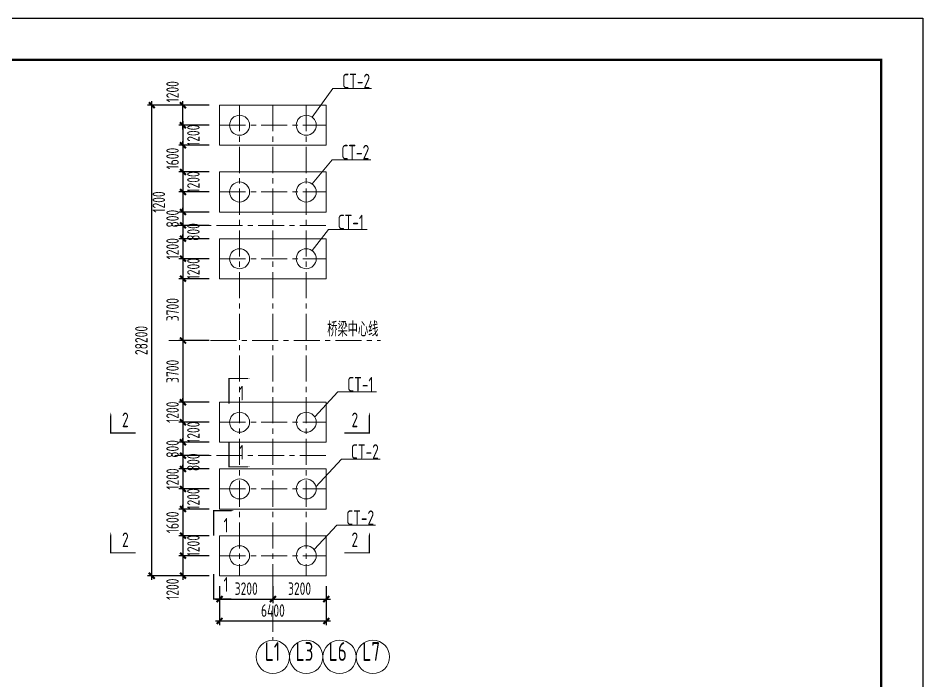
# Model space of a CAD drawing. Extents: x -2876908 to 633791, y -1383861 to 872234.
# Drawn here: x -741128 to -632582, y -561971 to -482523 of the extents above; entities that cross this region are included whole.
import ezdxf
from ezdxf.enums import TextEntityAlignment as Align

# ---------------------------------------------------------------- set-up
doc = ezdxf.new("R2010")
doc.units = 0
doc.header["$LTSCALE"] = 5
doc.header["$MEASUREMENT"] = 0
doc.linetypes.add('CENTER', pattern=[2, 1.25, -0.25, 0.25, -0.25])
doc.layers.get('0').update_dxf_attribs({"linetype": 'CONTINUOUS', "lineweight": 25})
doc.layers.get('DEFPOINTS').update_dxf_attribs({"color": 35, "linetype": 'CONTINUOUS', "lineweight": 13})
for name, color, linetype, lineweight in [('1粗实线', 1, 'CONTINUOUS', 30), ('3中心线', 6, 'CENTER', 18), ('5标注', 3, 'CONTINUOUS', 15), ('6文本', 7, 'CONTINUOUS', 15), ('8轮廓线', 4, 'CONTINUOUS', 15), ('DIM', 3, 'CONTINUOUS', 0), ('HFZT', 5, 'CONTINUOUS', 15)]:
    doc.layers.add(name, color=color, linetype=linetype, lineweight=lineweight)
doc.styles.add('TSSD_Dimension', font='tssdeng.shx', dxfattribs={"width": 0.7, "bigfont": 'hztxt.shx'})
doc.styles.add('TSSD_NORM', font='tssdeng.shx', dxfattribs={"width": 0.7, "bigfont": 'hztxt.shx'})
doc.dimstyles.new('TSSD_100_100', dxfattribs={"dimtxt": 300, "dimasz": 100, "dimexe": 100, "dimexo": 250, "dimgap": 100, "dimtad": 1, "dimdec": 0, "dimzin": 0, "dimdsep": 46, "dimtxsty": 'TSSD_Dimension', "dimblk": 'ARCHTICK', "dimblk1": 'ARCHTICK', "dimblk2": 'ARCHTICK', "dimcen": 0, "dimdle": 100, "dimclrt": 7, "dimadec": 0, "dimazin": 0, "dimtfac": 1, "dimtdec": 0, "dimtix": 1, "dimtmove": 2, "dimatfit": 3, "dimfxl": 1, "dimtolj": 1, "dimtzin": 0, "dimarcsym": 0})

# ---------------------------------------------------------------- blocks, each defined once
blk = doc.blocks.new('施工设计图框')
at = {"color": 7, "linetype": 'Continuous'}
blk.add_lwpolyline([(-395.5, -13.5), (-395.5, 283.5), (24.5, 283.5), (24.5, -13.5), (-395.5, -13.5)], dxfattribs=at)
at = {"layer": '1粗实线', "color": 7, "linetype": 'Continuous', "const_width": 0.6}
blk.add_lwpolyline([(-370.5, -3.5), (-370.5, 273.5), (14.5, 273.5), (14.5, -3.5), (-370.5, -3.5)], dxfattribs=at)
at = {"layer": 'HFZT', "color": 2, "style": 'TSSD_NORM', "width": 0.7}
for tag, height, p in [('比例尺', 2.5, (7.25, 17.5)), ('图号', 2.5, (-20.49, 3.5)), ('日期', 2.5, (7.25, 3.5)), ('图名', 4, (-76.24, 0.75))]:
    blk.add_attdef(tag, text='', height=height, dxfattribs=at).set_placement(p, align=Align.MIDDLE)
blk = doc.blocks.new('_ArchTick')
at = {"color": 0, "linetype": 'ByBlock', "const_width": 0.5}
blk.add_lwpolyline([(-0.71, -0.71), (0.71, 0.71)], dxfattribs=at)
blk = doc.blocks.new('*D585')
at = {"layer": 'DEFPOINTS', "color": 0, "transparency": 16777216}
for p in [(-716958, -549367), (-710558, -549367), (-710558, -552165)]:
    blk.add_point(p, dxfattribs=at)
at = {"layer": 'DIM', "color": 0, "lineweight": -2, "transparency": 16777216}
for p, q in [((-716958, -550617), (-716958, -552665)), ((-710558, -550617), (-710558, -552665)), ((-717458, -552165), (-710058, -552165))]:
    blk.add_line(p, q, dxfattribs=at)
at = {"layer": 'DIM', "color": 0, "lineweight": -2, "transparency": 16777216, "xscale": 500, "yscale": 500, "zscale": 500, "rotation": 180}
blk.add_blockref('_ArchTick', (-716958, -552165), dxfattribs=at)
at = {"layer": 'DIM', "color": 0, "lineweight": -2, "transparency": 16777216, "xscale": 500, "yscale": 500, "zscale": 500}
blk.add_blockref('_ArchTick', (-710558, -552165), dxfattribs=at)
at = {"layer": 'DIM', "color": 7, "transparency": 16777216, "insert": (-713758, -550915), "char_height": 1500, "attachment_point": 5, "style": 'TSSD_Dimension'}
blk.add_mtext('\\A1;3200', dxfattribs=at)
blk = doc.blocks.new('*D586')
at = {"layer": 'DEFPOINTS', "color": 0, "transparency": 16777216}
for p in [(-710558, -549367), (-704158, -549367), (-704158, -552165)]:
    blk.add_point(p, dxfattribs=at)
at = {"layer": 'DIM', "color": 0, "lineweight": -2, "transparency": 16777216}
for p, q in [((-710558, -550617), (-710558, -552665)), ((-704158, -550617), (-704158, -552665)), ((-711058, -552165), (-703658, -552165))]:
    blk.add_line(p, q, dxfattribs=at)
at = {"layer": 'DIM', "color": 0, "lineweight": -2, "transparency": 16777216, "xscale": 500, "yscale": 500, "zscale": 500, "rotation": 180}
blk.add_blockref('_ArchTick', (-710558, -552165), dxfattribs=at)
at = {"layer": 'DIM', "color": 0, "lineweight": -2, "transparency": 16777216, "xscale": 500, "yscale": 500, "zscale": 500}
blk.add_blockref('_ArchTick', (-704158, -552165), dxfattribs=at)
at = {"layer": 'DIM', "color": 7, "transparency": 16777216, "insert": (-707358, -550915), "char_height": 1500, "attachment_point": 5, "style": 'TSSD_Dimension'}
blk.add_mtext('\\A1;3200', dxfattribs=at)
blk = doc.blocks.new('*D587')
at = {"layer": 'DEFPOINTS', "color": 0, "transparency": 16777216}
for p in [(-716958, -549367), (-704158, -549367), (-704158, -554787)]:
    blk.add_point(p, dxfattribs=at)
at = {"layer": 'DIM', "color": 0, "lineweight": -2, "transparency": 16777216}
for p, q in [((-716958, -550617), (-716958, -555287)), ((-704158, -550617), (-704158, -555287)), ((-717458, -554787), (-703658, -554787))]:
    blk.add_line(p, q, dxfattribs=at)
at = {"layer": 'DIM', "color": 0, "lineweight": -2, "transparency": 16777216, "xscale": 500, "yscale": 500, "zscale": 500, "rotation": 180}
blk.add_blockref('_ArchTick', (-716958, -554787), dxfattribs=at)
at = {"layer": 'DIM', "color": 0, "lineweight": -2, "transparency": 16777216, "xscale": 500, "yscale": 500, "zscale": 500}
blk.add_blockref('_ArchTick', (-704158, -554787), dxfattribs=at)
at = {"layer": 'DIM', "color": 7, "transparency": 16777216, "insert": (-710558, -553537), "char_height": 1500, "attachment_point": 5, "style": 'TSSD_Dimension'}
blk.add_mtext('\\A1;6400', dxfattribs=at)
blk = doc.blocks.new('*D588')
at = {"layer": 'DEFPOINTS', "color": 0, "transparency": 16777216}
for p in [(-725092, -492967), (-716958, -492967), (-716958, -549367)]:
    blk.add_point(p, dxfattribs=at)
at = {"layer": 'DIM', "color": 0, "lineweight": -2, "transparency": 16777216}
for p, q in [((-725092, -549867), (-725092, -492467)), ((-718208, -492967), (-725592, -492967)), ((-718208, -549367), (-725592, -549367))]:
    blk.add_line(p, q, dxfattribs=at)
at = {"layer": 'DIM', "color": 0, "lineweight": -2, "transparency": 16777216, "xscale": 500, "yscale": 500, "zscale": 500}
for p, rotation in [((-725092, -492967), 90), ((-725092, -549367), 270)]:
    blk.add_blockref('_ArchTick', p, dxfattribs=dict(at, rotation=rotation))
at = {"layer": 'DIM', "color": 7, "transparency": 16777216, "insert": (-726342, -521167), "char_height": 1500, "attachment_point": 5, "rotation": 90, "style": 'TSSD_Dimension'}
blk.add_mtext('\\A1;28200', dxfattribs=at)
blk = doc.blocks.new('*D698')
at = {"layer": 'DEFPOINTS', "color": 0, "transparency": 16777216}
for p in [(-721348, -492967), (-716958, -492967), (-716958, -495367)]:
    blk.add_point(p, dxfattribs=at)
at = {"layer": 'DIM', "color": 0, "lineweight": -2, "transparency": 16777216}
for p, q in [((-721348, -495867), (-721348, -492467)), ((-718208, -492967), (-721848, -492967)), ((-718208, -495367), (-721848, -495367))]:
    blk.add_line(p, q, dxfattribs=at)
at = {"layer": 'DIM', "color": 0, "lineweight": -2, "transparency": 16777216, "xscale": 500, "yscale": 500, "zscale": 500}
for p, rotation in [((-721348, -492967), 90), ((-721348, -495367), 270)]:
    blk.add_blockref('_ArchTick', p, dxfattribs=dict(at, rotation=rotation))
at = {"layer": 'DIM', "color": 7, "transparency": 16777216, "insert": (-722598, -491354), "char_height": 1500, "attachment_point": 5, "rotation": 90, "style": 'TSSD_Dimension'}
blk.add_mtext('\\A1;1200', dxfattribs=at)
blk = doc.blocks.new('*D699')
at = {"layer": 'DEFPOINTS', "color": 0, "transparency": 16777216}
for p in [(-716958, -495367), (-721348, -497767), (-716958, -497767)]:
    blk.add_point(p, dxfattribs=at)
at = {"layer": 'DIM', "color": 0, "lineweight": -2, "transparency": 16777216}
for p, q in [((-721348, -494867), (-721348, -498267)), ((-718208, -495367), (-721848, -495367)), ((-718208, -497767), (-721848, -497767))]:
    blk.add_line(p, q, dxfattribs=at)
at = {"layer": 'DIM', "color": 0, "lineweight": -2, "transparency": 16777216, "xscale": 500, "yscale": 500, "zscale": 500}
for p, rotation in [((-721348, -495367), 90), ((-721348, -497767), 270)]:
    blk.add_blockref('_ArchTick', p, dxfattribs=dict(at, rotation=rotation))
at = {"layer": 'DIM', "color": 7, "transparency": 16777216, "insert": (-720098, -496567), "char_height": 1500, "attachment_point": 5, "rotation": 90, "style": 'TSSD_Dimension'}
blk.add_mtext('\\A1;1200', dxfattribs=at)
blk = doc.blocks.new('*D700')
at = {"layer": 'DEFPOINTS', "color": 0, "transparency": 16777216}
for p in [(-716958, -497767), (-721348, -500967), (-716958, -500967)]:
    blk.add_point(p, dxfattribs=at)
at = {"layer": 'DIM', "color": 0, "lineweight": -2, "transparency": 16777216}
for p, q in [((-718208, -497767), (-721848, -497767)), ((-721348, -497767), (-721348, -497267)), ((-721348, -497767), (-721348, -500967)), ((-718208, -500967), (-721848, -500967)), ((-721348, -500967), (-721348, -501467))]:
    blk.add_line(p, q, dxfattribs=at)
at = {"layer": 'DIM', "color": 0, "lineweight": -2, "transparency": 16777216, "xscale": 500, "yscale": 500, "zscale": 500}
for p, rotation in [((-721348, -497767), 270), ((-721348, -500967), 90)]:
    blk.add_blockref('_ArchTick', p, dxfattribs=dict(at, rotation=rotation))
at = {"layer": 'DIM', "color": 7, "transparency": 16777216, "insert": (-722598, -499367), "char_height": 1500, "attachment_point": 5, "rotation": 90, "style": 'TSSD_Dimension'}
blk.add_mtext('\\A1;1600', dxfattribs=at)
blk = doc.blocks.new('*D701')
at = {"layer": 'DEFPOINTS', "color": 0, "transparency": 16777216}
for p in [(-716958, -500967), (-721348, -503367), (-716958, -503367)]:
    blk.add_point(p, dxfattribs=at)
at = {"layer": 'DIM', "color": 0, "lineweight": -2, "transparency": 16777216}
for p, q in [((-718208, -500967), (-721848, -500967)), ((-721348, -500467), (-721348, -503867)), ((-718208, -503367), (-721848, -503367))]:
    blk.add_line(p, q, dxfattribs=at)
at = {"layer": 'DIM', "color": 0, "lineweight": -2, "transparency": 16777216, "xscale": 500, "yscale": 500, "zscale": 500}
for p, rotation in [((-721348, -500967), 90), ((-721348, -503367), 270)]:
    blk.add_blockref('_ArchTick', p, dxfattribs=dict(at, rotation=rotation))
at = {"layer": 'DIM', "color": 7, "transparency": 16777216, "insert": (-720098, -502167), "char_height": 1500, "attachment_point": 5, "rotation": 90, "style": 'TSSD_Dimension'}
blk.add_mtext('\\A1;1200', dxfattribs=at)
blk = doc.blocks.new('*D702')
at = {"layer": 'DEFPOINTS', "color": 0, "transparency": 16777216}
for p in [(-716958, -503367), (-721348, -505767), (-716958, -505767)]:
    blk.add_point(p, dxfattribs=at)
at = {"layer": 'DIM', "color": 0, "lineweight": -2, "transparency": 16777216}
for p, q in [((-718208, -503367), (-721848, -503367)), ((-721348, -502867), (-721348, -506267)), ((-718208, -505767), (-721848, -505767))]:
    blk.add_line(p, q, dxfattribs=at)
at = {"layer": 'DIM', "color": 0, "lineweight": -2, "transparency": 16777216, "xscale": 500, "yscale": 500, "zscale": 500}
for p, rotation in [((-721348, -503367), 90), ((-721348, -505767), 270)]:
    blk.add_blockref('_ArchTick', p, dxfattribs=dict(at, rotation=rotation))
at = {"layer": 'DIM', "color": 7, "transparency": 16777216, "insert": (-724248, -504567), "char_height": 1500, "attachment_point": 5, "rotation": 90, "style": 'TSSD_Dimension'}
blk.add_mtext('\\A1;1200', dxfattribs=at)
blk = doc.blocks.new('*D703')
at = {"layer": 'DEFPOINTS', "color": 0, "transparency": 16777216}
for p in [(-716958, -505767), (-721348, -507367), (-716958, -507367)]:
    blk.add_point(p, dxfattribs=at)
at = {"layer": 'DIM', "color": 0, "lineweight": -2, "transparency": 16777216}
for p, q in [((-718208, -505767), (-721848, -505767)), ((-721348, -505767), (-721348, -505267)), ((-721348, -505767), (-721348, -507367)), ((-718208, -507367), (-721848, -507367)), ((-721348, -507367), (-721348, -507867))]:
    blk.add_line(p, q, dxfattribs=at)
at = {"layer": 'DIM', "color": 0, "lineweight": -2, "transparency": 16777216, "xscale": 500, "yscale": 500, "zscale": 500}
for p, rotation in [((-721348, -505767), 270), ((-721348, -507367), 90)]:
    blk.add_blockref('_ArchTick', p, dxfattribs=dict(at, rotation=rotation))
at = {"layer": 'DIM', "color": 7, "transparency": 16777216, "insert": (-722598, -506567), "char_height": 1500, "attachment_point": 5, "rotation": 90, "style": 'TSSD_Dimension'}
blk.add_mtext('\\A1;800', dxfattribs=at)
blk = doc.blocks.new('*D704')
at = {"layer": 'DEFPOINTS', "color": 0, "transparency": 16777216}
for p in [(-716958, -507367), (-721348, -508967), (-716958, -508967)]:
    blk.add_point(p, dxfattribs=at)
at = {"layer": 'DIM', "color": 0, "lineweight": -2, "transparency": 16777216}
for p, q in [((-721348, -506867), (-721348, -509467)), ((-718208, -507367), (-721848, -507367)), ((-718208, -508967), (-721848, -508967))]:
    blk.add_line(p, q, dxfattribs=at)
at = {"layer": 'DIM', "color": 0, "lineweight": -2, "transparency": 16777216, "xscale": 500, "yscale": 500, "zscale": 500}
for p, rotation in [((-721348, -507367), 90), ((-721348, -508967), 270)]:
    blk.add_blockref('_ArchTick', p, dxfattribs=dict(at, rotation=rotation))
at = {"layer": 'DIM', "color": 7, "transparency": 16777216, "insert": (-720098, -508167), "char_height": 1500, "attachment_point": 5, "rotation": 90, "style": 'TSSD_Dimension'}
blk.add_mtext('\\A1;800', dxfattribs=at)
blk = doc.blocks.new('*D705')
at = {"layer": 'DEFPOINTS', "color": 0, "transparency": 16777216}
for p in [(-716958, -508967), (-721348, -511367), (-716958, -511367)]:
    blk.add_point(p, dxfattribs=at)
at = {"layer": 'DIM', "color": 0, "lineweight": -2, "transparency": 16777216}
for p, q in [((-718208, -508967), (-721848, -508967)), ((-721348, -508967), (-721348, -508467)), ((-721348, -508967), (-721348, -511367)), ((-718208, -511367), (-721848, -511367)), ((-721348, -511367), (-721348, -511867))]:
    blk.add_line(p, q, dxfattribs=at)
at = {"layer": 'DIM', "color": 0, "lineweight": -2, "transparency": 16777216, "xscale": 500, "yscale": 500, "zscale": 500}
for p, rotation in [((-721348, -508967), 270), ((-721348, -511367), 90)]:
    blk.add_blockref('_ArchTick', p, dxfattribs=dict(at, rotation=rotation))
at = {"layer": 'DIM', "color": 7, "transparency": 16777216, "insert": (-722598, -510167), "char_height": 1500, "attachment_point": 5, "rotation": 90, "style": 'TSSD_Dimension'}
blk.add_mtext('\\A1;1200', dxfattribs=at)
blk = doc.blocks.new('*D706')
at = {"layer": 'DEFPOINTS', "color": 0, "transparency": 16777216}
for p in [(-716958, -511367), (-721348, -513767), (-716958, -513767)]:
    blk.add_point(p, dxfattribs=at)
at = {"layer": 'DIM', "color": 0, "lineweight": -2, "transparency": 16777216}
for p, q in [((-721348, -510867), (-721348, -514267)), ((-718208, -511367), (-721848, -511367)), ((-718208, -513767), (-721848, -513767))]:
    blk.add_line(p, q, dxfattribs=at)
at = {"layer": 'DIM', "color": 0, "lineweight": -2, "transparency": 16777216, "xscale": 500, "yscale": 500, "zscale": 500}
for p, rotation in [((-721348, -511367), 90), ((-721348, -513767), 270)]:
    blk.add_blockref('_ArchTick', p, dxfattribs=dict(at, rotation=rotation))
at = {"layer": 'DIM', "color": 7, "transparency": 16777216, "insert": (-720098, -512567), "char_height": 1500, "attachment_point": 5, "rotation": 90, "style": 'TSSD_Dimension'}
blk.add_mtext('\\A1;1200', dxfattribs=at)
blk = doc.blocks.new('*D707')
at = {"layer": 'DEFPOINTS', "color": 0, "transparency": 16777216}
for p in [(-716958, -513767), (-721348, -521167), (-716958, -521167)]:
    blk.add_point(p, dxfattribs=at)
at = {"layer": 'DIM', "color": 0, "lineweight": -2, "transparency": 16777216}
for p, q in [((-721348, -513267), (-721348, -521667)), ((-718208, -513767), (-721848, -513767)), ((-718208, -521167), (-721848, -521167))]:
    blk.add_line(p, q, dxfattribs=at)
at = {"layer": 'DIM', "color": 0, "lineweight": -2, "transparency": 16777216, "xscale": 500, "yscale": 500, "zscale": 500}
for p, rotation in [((-721348, -513767), 90), ((-721348, -521167), 270)]:
    blk.add_blockref('_ArchTick', p, dxfattribs=dict(at, rotation=rotation))
at = {"layer": 'DIM', "color": 7, "transparency": 16777216, "insert": (-722598, -517467), "char_height": 1500, "attachment_point": 5, "rotation": 90, "style": 'TSSD_Dimension'}
blk.add_mtext('\\A1;3700', dxfattribs=at)
blk = doc.blocks.new('*D708')
at = {"layer": 'DEFPOINTS', "color": 0, "transparency": 16777216}
for p in [(-716958, -521167), (-721348, -528567), (-716958, -528567)]:
    blk.add_point(p, dxfattribs=at)
at = {"layer": 'DIM', "color": 0, "lineweight": -2, "transparency": 16777216}
for p, q in [((-721348, -520667), (-721348, -529067)), ((-718208, -521167), (-721848, -521167)), ((-718208, -528567), (-721848, -528567))]:
    blk.add_line(p, q, dxfattribs=at)
at = {"layer": 'DIM', "color": 0, "lineweight": -2, "transparency": 16777216, "xscale": 500, "yscale": 500, "zscale": 500}
for p, rotation in [((-721348, -521167), 90), ((-721348, -528567), 270)]:
    blk.add_blockref('_ArchTick', p, dxfattribs=dict(at, rotation=rotation))
at = {"layer": 'DIM', "color": 7, "transparency": 16777216, "insert": (-722598, -524867), "char_height": 1500, "attachment_point": 5, "rotation": 90, "style": 'TSSD_Dimension'}
blk.add_mtext('\\A1;3700', dxfattribs=at)
blk = doc.blocks.new('*D709')
at = {"layer": 'DEFPOINTS', "color": 0, "transparency": 16777216}
for p in [(-716958, -528567), (-721348, -530967), (-716958, -530967)]:
    blk.add_point(p, dxfattribs=at)
at = {"layer": 'DIM', "color": 0, "lineweight": -2, "transparency": 16777216}
for p, q in [((-718208, -528567), (-721848, -528567)), ((-721348, -528567), (-721348, -528067)), ((-721348, -528567), (-721348, -530967)), ((-718208, -530967), (-721848, -530967)), ((-721348, -530967), (-721348, -531467))]:
    blk.add_line(p, q, dxfattribs=at)
at = {"layer": 'DIM', "color": 0, "lineweight": -2, "transparency": 16777216, "xscale": 500, "yscale": 500, "zscale": 500}
for p, rotation in [((-721348, -528567), 270), ((-721348, -530967), 90)]:
    blk.add_blockref('_ArchTick', p, dxfattribs=dict(at, rotation=rotation))
at = {"layer": 'DIM', "color": 7, "transparency": 16777216, "insert": (-722598, -529767), "char_height": 1500, "attachment_point": 5, "rotation": 90, "style": 'TSSD_Dimension'}
blk.add_mtext('\\A1;1200', dxfattribs=at)
blk = doc.blocks.new('*D710')
at = {"layer": 'DEFPOINTS', "color": 0, "transparency": 16777216}
for p in [(-716958, -530967), (-721348, -533367), (-716958, -533367)]:
    blk.add_point(p, dxfattribs=at)
at = {"layer": 'DIM', "color": 0, "lineweight": -2, "transparency": 16777216}
for p, q in [((-721348, -530467), (-721348, -533867)), ((-718208, -530967), (-721848, -530967)), ((-718208, -533367), (-721848, -533367))]:
    blk.add_line(p, q, dxfattribs=at)
at = {"layer": 'DIM', "color": 0, "lineweight": -2, "transparency": 16777216, "xscale": 500, "yscale": 500, "zscale": 500}
for p, rotation in [((-721348, -530967), 90), ((-721348, -533367), 270)]:
    blk.add_blockref('_ArchTick', p, dxfattribs=dict(at, rotation=rotation))
at = {"layer": 'DIM', "color": 7, "transparency": 16777216, "insert": (-720098, -532167), "char_height": 1500, "attachment_point": 5, "rotation": 90, "style": 'TSSD_Dimension'}
blk.add_mtext('\\A1;1200', dxfattribs=at)
blk = doc.blocks.new('*D711')
at = {"layer": 'DEFPOINTS', "color": 0, "transparency": 16777216}
for p in [(-716958, -533367), (-721348, -534967), (-716958, -534967)]:
    blk.add_point(p, dxfattribs=at)
at = {"layer": 'DIM', "color": 0, "lineweight": -2, "transparency": 16777216}
for p, q in [((-721348, -533367), (-721348, -532867)), ((-718208, -533367), (-721848, -533367)), ((-721348, -533367), (-721348, -534967)), ((-718208, -534967), (-721848, -534967)), ((-721348, -534967), (-721348, -535467))]:
    blk.add_line(p, q, dxfattribs=at)
at = {"layer": 'DIM', "color": 0, "lineweight": -2, "transparency": 16777216, "xscale": 500, "yscale": 500, "zscale": 500}
for p, rotation in [((-721348, -533367), 270), ((-721348, -534967), 90)]:
    blk.add_blockref('_ArchTick', p, dxfattribs=dict(at, rotation=rotation))
at = {"layer": 'DIM', "color": 7, "transparency": 16777216, "insert": (-722598, -534167), "char_height": 1500, "attachment_point": 5, "rotation": 90, "style": 'TSSD_Dimension'}
blk.add_mtext('\\A1;800', dxfattribs=at)
blk = doc.blocks.new('*D712')
at = {"layer": 'DEFPOINTS', "color": 0, "transparency": 16777216}
for p in [(-716958, -534967), (-721348, -536567), (-716958, -536567)]:
    blk.add_point(p, dxfattribs=at)
at = {"layer": 'DIM', "color": 0, "lineweight": -2, "transparency": 16777216}
for p, q in [((-718208, -534967), (-721848, -534967)), ((-721348, -534467), (-721348, -537067)), ((-718208, -536567), (-721848, -536567))]:
    blk.add_line(p, q, dxfattribs=at)
at = {"layer": 'DIM', "color": 0, "lineweight": -2, "transparency": 16777216, "xscale": 500, "yscale": 500, "zscale": 500}
for p, rotation in [((-721348, -534967), 90), ((-721348, -536567), 270)]:
    blk.add_blockref('_ArchTick', p, dxfattribs=dict(at, rotation=rotation))
at = {"layer": 'DIM', "color": 7, "transparency": 16777216, "insert": (-720098, -535767), "char_height": 1500, "attachment_point": 5, "rotation": 90, "style": 'TSSD_Dimension'}
blk.add_mtext('\\A1;800', dxfattribs=at)
blk = doc.blocks.new('*D713')
at = {"layer": 'DEFPOINTS', "color": 0, "transparency": 16777216}
for p in [(-716958, -536567), (-721348, -538967), (-716958, -538967)]:
    blk.add_point(p, dxfattribs=at)
at = {"layer": 'DIM', "color": 0, "lineweight": -2, "transparency": 16777216}
for p, q in [((-721348, -536567), (-721348, -536067)), ((-718208, -536567), (-721848, -536567)), ((-721348, -536567), (-721348, -538967)), ((-718208, -538967), (-721848, -538967)), ((-721348, -538967), (-721348, -539467))]:
    blk.add_line(p, q, dxfattribs=at)
at = {"layer": 'DIM', "color": 0, "lineweight": -2, "transparency": 16777216, "xscale": 500, "yscale": 500, "zscale": 500}
for p, rotation in [((-721348, -536567), 270), ((-721348, -538967), 90)]:
    blk.add_blockref('_ArchTick', p, dxfattribs=dict(at, rotation=rotation))
at = {"layer": 'DIM', "color": 7, "transparency": 16777216, "insert": (-722598, -537767), "char_height": 1500, "attachment_point": 5, "rotation": 90, "style": 'TSSD_Dimension'}
blk.add_mtext('\\A1;1200', dxfattribs=at)
blk = doc.blocks.new('*D714')
at = {"layer": 'DEFPOINTS', "color": 0, "transparency": 16777216}
for p in [(-716958, -538967), (-721348, -541367), (-716958, -541367)]:
    blk.add_point(p, dxfattribs=at)
at = {"layer": 'DIM', "color": 0, "lineweight": -2, "transparency": 16777216}
for p, q in [((-718208, -538967), (-721848, -538967)), ((-721348, -538467), (-721348, -541867)), ((-718208, -541367), (-721848, -541367))]:
    blk.add_line(p, q, dxfattribs=at)
at = {"layer": 'DIM', "color": 0, "lineweight": -2, "transparency": 16777216, "xscale": 500, "yscale": 500, "zscale": 500}
for p, rotation in [((-721348, -538967), 90), ((-721348, -541367), 270)]:
    blk.add_blockref('_ArchTick', p, dxfattribs=dict(at, rotation=rotation))
at = {"layer": 'DIM', "color": 7, "transparency": 16777216, "insert": (-720098, -540167), "char_height": 1500, "attachment_point": 5, "rotation": 90, "style": 'TSSD_Dimension'}
blk.add_mtext('\\A1;1200', dxfattribs=at)
blk = doc.blocks.new('*D715')
at = {"layer": 'DEFPOINTS', "color": 0, "transparency": 16777216}
for p in [(-716958, -541367), (-721348, -544567), (-716958, -544567)]:
    blk.add_point(p, dxfattribs=at)
at = {"layer": 'DIM', "color": 0, "lineweight": -2, "transparency": 16777216}
for p, q in [((-718208, -541367), (-721848, -541367)), ((-721348, -541367), (-721348, -540867)), ((-721348, -541367), (-721348, -544567)), ((-718208, -544567), (-721848, -544567)), ((-721348, -544567), (-721348, -545067))]:
    blk.add_line(p, q, dxfattribs=at)
at = {"layer": 'DIM', "color": 0, "lineweight": -2, "transparency": 16777216, "xscale": 500, "yscale": 500, "zscale": 500}
for p, rotation in [((-721348, -541367), 270), ((-721348, -544567), 90)]:
    blk.add_blockref('_ArchTick', p, dxfattribs=dict(at, rotation=rotation))
at = {"layer": 'DIM', "color": 7, "transparency": 16777216, "insert": (-722598, -542967), "char_height": 1500, "attachment_point": 5, "rotation": 90, "style": 'TSSD_Dimension'}
blk.add_mtext('\\A1;1600', dxfattribs=at)
blk = doc.blocks.new('*D716')
at = {"layer": 'DEFPOINTS', "color": 0, "transparency": 16777216}
for p in [(-716958, -544567), (-721348, -546967), (-716958, -546967)]:
    blk.add_point(p, dxfattribs=at)
at = {"layer": 'DIM', "color": 0, "lineweight": -2, "transparency": 16777216}
for p, q in [((-718208, -544567), (-721848, -544567)), ((-721348, -544067), (-721348, -547467)), ((-718208, -546967), (-721848, -546967))]:
    blk.add_line(p, q, dxfattribs=at)
at = {"layer": 'DIM', "color": 0, "lineweight": -2, "transparency": 16777216, "xscale": 500, "yscale": 500, "zscale": 500}
for p, rotation in [((-721348, -544567), 90), ((-721348, -546967), 270)]:
    blk.add_blockref('_ArchTick', p, dxfattribs=dict(at, rotation=rotation))
at = {"layer": 'DIM', "color": 7, "transparency": 16777216, "insert": (-720098, -545767), "char_height": 1500, "attachment_point": 5, "rotation": 90, "style": 'TSSD_Dimension'}
blk.add_mtext('\\A1;1200', dxfattribs=at)
blk = doc.blocks.new('*D717')
at = {"layer": 'DEFPOINTS', "color": 0, "transparency": 16777216}
for p in [(-716958, -546967), (-721348, -549367), (-716958, -549367)]:
    blk.add_point(p, dxfattribs=at)
at = {"layer": 'DIM', "color": 0, "lineweight": -2, "transparency": 16777216}
for p, q in [((-718208, -546967), (-721848, -546967)), ((-721348, -546467), (-721348, -549867)), ((-718208, -549367), (-721848, -549367))]:
    blk.add_line(p, q, dxfattribs=at)
at = {"layer": 'DIM', "color": 0, "lineweight": -2, "transparency": 16777216, "xscale": 500, "yscale": 500, "zscale": 500}
for p, rotation in [((-721348, -546967), 90), ((-721348, -549367), 270)]:
    blk.add_blockref('_ArchTick', p, dxfattribs=dict(at, rotation=rotation))
at = {"layer": 'DIM', "color": 7, "transparency": 16777216, "insert": (-722598, -550981), "char_height": 1500, "attachment_point": 5, "rotation": 90, "style": 'TSSD_Dimension'}
blk.add_mtext('\\A1;1200', dxfattribs=at)

msp = doc.modelspace()

# ---------------------------------------------------------------- linework, layer by layer
at = {"layer": '3中心线', "ltscale": 500}
for p, q in [((-714558.323, -492967.068), (-714558.323, -549367.068)), ((-710558.323, -492967.068), (-710558.323, -557095.411)), ((-706558.323, -492967.068), (-706558.323, -549367.068)), ((-716958.323, -495367.068), (-704158.323, -495367.068)), ((-716958.323, -503367.068), (-704158.323, -503367.068)), ((-722331.968, -507367.068), (-704158.323, -507367.068)), ((-716958.323, -511367.068), (-704158.323, -511367.068)), ((-723050.968, -521167.068), (-697663.083, -521167.068)), ((-716958.323, -530967.068), (-704158.323, -530967.068)), ((-722331.968, -534967.068), (-704158.323, -534967.068)), ((-716958.323, -538967.068), (-704158.323, -538967.068)), ((-716958.323, -546967.068), (-704158.323, -546967.068))]:
    msp.add_line(p, q, dxfattribs=at)
at = {"layer": '5标注'}
for p, q in [((-705850.283, -494398.213), (-703355.188, -490976.214)), ((-703355.188, -490976.214), (-698716.47, -490976.214)), ((-705850.283, -502398.213), (-703457.188, -499500.214)), ((-703457.188, -499500.214), (-698818.47, -499500.214)), ((-705850.283, -510398.213), (-703902.188, -507873.214)), ((-703902.188, -507873.214), (-699263.47, -507873.214)), ((-702758.968, -527323), (-705549.352, -530317.469)), ((-702758.968, -527323), (-698120.25, -527323)), ((-702313.968, -535393), (-705389.842, -538693.84)), ((-702313.968, -535393), (-697675.25, -535393)), ((-702874.968, -543314), (-705602.714, -546241.25)), ((-702874.968, -543314), (-698236.25, -543314))]:
    msp.add_line(p, q, dxfattribs=at)
at = {"layer": '5标注', "flags": 128}
for points in [[(-715819.782, -528723.056, 150, 150, 0), (-715819.782, -525723.056, 150, 150, 0), (-714319.782, -525723.056, 350, 0, 0), (-713319.782, -525723.056, 0, 0, 0)], [(-727011.277, -532250.971, 150, 150, 0), (-730011.277, -532250.971, 150, 150, 0), (-730011.277, -530750.971, 350, 0, 0), (-730011.277, -529750.971, 0, 0, 0)], [(-701983.111, -532250.971, 150, 150, 0), (-698983.111, -532250.971, 150, 150, 0), (-698983.111, -530750.971, 350, 0, 0), (-698983.111, -529750.971, 0, 0, 0)], [(-715819.782, -533312.48, 150, 150, 0), (-715819.782, -536312.48, 150, 150, 0), (-714319.782, -536312.48, 350, 0, 0), (-713319.782, -536312.48, 0, 0, 0)], [(-717678.648, -544567.068, 150, 150, 0), (-717678.648, -541567.068, 150, 150, 0), (-716178.648, -541567.068, 350, 0, 0), (-715178.648, -541567.068, 0, 0, 0)], [(-727011.277, -546622.956, 150, 150, 0), (-730011.277, -546622.956, 150, 150, 0), (-730011.277, -545122.956, 350, 0, 0), (-730011.277, -544122.956, 0, 0, 0)], [(-701983.111, -546622.956, 150, 150, 0), (-698983.111, -546622.956, 150, 150, 0), (-698983.111, -545122.956, 350, 0, 0), (-698983.111, -544122.956, 0, 0, 0)], [(-717678.648, -549156.492, 150, 150, 0), (-717678.648, -552156.492, 150, 150, 0), (-716178.648, -552156.492, 350, 0, 0), (-715178.648, -552156.492, 0, 0, 0)]]:
    msp.add_lwpolyline(points, format="xyseb", dxfattribs=at)
at = {"layer": '5标注'}
for centre in [(-710558.323, -559095.411), (-706558.323, -559095.411), (-702558.323, -559095.411), (-698558.323, -559095.411)]:
    msp.add_circle(centre, 2000, dxfattribs=at)
at = {"layer": '8轮廓线'}
for points in [[(-716958.323, -497767.068), (-716958.323, -492967.068), (-704158.323, -492967.068), (-704158.323, -497767.068)], [(-716958.323, -505767.068), (-716958.323, -500967.068), (-704158.323, -500967.068), (-704158.323, -505767.068)], [(-716958.323, -513767.068), (-716958.323, -508967.068), (-704158.323, -508967.068), (-704158.323, -513767.068)], [(-716958.323, -533367.068), (-716958.323, -528567.068), (-704158.323, -528567.068), (-704158.323, -533367.068)], [(-716958.323, -541367.068), (-716958.323, -536567.068), (-704158.323, -536567.068), (-704158.323, -541367.068)], [(-716958.323, -549367.068), (-716958.323, -544567.068), (-704158.323, -544567.068), (-704158.323, -549367.068)]]:
    msp.add_lwpolyline(points, close=True, dxfattribs=at)
for centre in [(-714558.323, -495367.068), (-706558.323, -495367.068), (-714558.323, -503367.068), (-706558.323, -503367.068), (-714558.323, -511367.068), (-706558.323, -511367.068), (-714558.323, -530967.068), (-706558.323, -530967.068), (-714558.323, -538967.068), (-706558.323, -538967.068), (-714558.323, -546967.068), (-706558.323, -546967.068)]:
    msp.add_circle(centre, 1200, dxfattribs=at)

# ---------------------------------------------------------------- block references
at = {"xscale": 500, "yscale": 500, "zscale": 500}
msp.add_blockref('施工设计图框', (-644829.8, -624273.382), dxfattribs=at)

# ---------------------------------------------------------------- texts
at = {"layer": '5标注', "color": 7, "char_height": 1750, "attachment_point": 7, "style": 'TSSD_NORM'}
for s, insert in [('CT-2', (-702247.381, -490943.714)), ('CT-2', (-702349.381, -499467.714)), ('CT-1', (-702794.381, -507840.714)), ('桥梁中心线', (-704032.004, -520700.749)), ('CT-1', (-701651.16, -527290.5)), ('CT-2', (-701206.16, -535360.5)), ('CT-2', (-701767.16, -543281.5))]:
    msp.add_mtext(s, dxfattribs=dict(at, insert=insert))
at = {"layer": '6文本', "style": 'TSSD_NORM', "width": 0.7}
for s, p in [('1', (-714319.782, -527473.056)), ('2', (-728261.277, -530683.664)), ('2', (-700733.111, -530683.664)), ('1', (-714319.782, -534562.48)), ('1', (-716178.648, -543317.068)), ('2', (-728261.277, -545055.648)), ('2', (-700733.111, -545055.648)), ('1', (-716178.648, -550406.492))]:
    msp.add_text(s, height=1750, dxfattribs=at).set_placement(p, align=Align.MIDDLE_CENTER)
at = {"layer": 'DIM', "color": 7, "style": 'TSSD_Dimension', "width": 0.7}
for s, p in [('L1', (-709699.848, -560247.17)), ('L3', (-705699.848, -560247.17)), ('L6', (-701699.848, -560247.17)), ('L7', (-697699.848, -560247.17))]:
    msp.add_text(s, height=2250, dxfattribs=at).set_placement(p, align=Align.BOTTOM_RIGHT)

# ---------------------------------------------------------------- dimensions: what is measured, and where the dimension line sits
at = {"layer": 'DIM'}
for base, p1, p2, picture, middle in [((-721348.256, -492967.068), (-716958.323, -495367.068), (-716958.323, -492967.068), '*D698', (-722598.256, -491353.606)), ((-721348.256, -497767.068), (-716958.323, -495367.068), (-716958.323, -497767.068), '*D699', (-720098.256, -496567.068)), ((-721348.256, -503367.068), (-716958.323, -500967.068), (-716958.323, -503367.068), '*D701', (-720098.256, -502167.068)), ((-721348.256, -505767.068), (-716958.323, -503367.068), (-716958.323, -505767.068), '*D702', (-724248.256, -504567.068)), ((-721348.256, -508967.068), (-716958.323, -507367.068), (-716958.323, -508967.068), '*D704', (-720098.256, -508167.068)), ((-721348.256, -513767.068), (-716958.323, -511367.068), (-716958.323, -513767.068), '*D706', (-720098.256, -512567.068)), ((-721348.256, -533367.068), (-716958.323, -530967.068), (-716958.323, -533367.068), '*D710', (-720098.256, -532167.068)), ((-721348.256, -536567.068), (-716958.323, -534967.068), (-716958.323, -536567.068), '*D712', (-720098.256, -535767.068)), ((-721348.256, -541367.068), (-716958.323, -538967.068), (-716958.323, -541367.068), '*D714', (-720098.256, -540167.068)), ((-721348.256, -546967.068), (-716958.323, -544567.068), (-716958.323, -546967.068), '*D716', (-720098.256, -545767.068)), ((-721348.256, -549367.068), (-716958.323, -546967.068), (-716958.323, -549367.068), '*D717', (-722598.256, -550980.529))]:
    dim = msp.add_linear_dim(base=base, p1=p1, p2=p2, angle=90, dimstyle='TSSD_100_100', override={"dimtxt": 1500, "dimasz": 500, "dimexe": 500, "dimexo": 1250, "dimgap": 500, "dimlfac": 0.5, "dimdle": 500}, dxfattribs=at)
    dim.commit()
    dim.dimension.update_dxf_attribs({"geometry": picture, "text_midpoint": middle, "dimtype": 160})
for base, p1, p2, picture, middle in [((-725091.905, -492967.068), (-716958.323, -549367.068), (-716958.323, -492967.068), '*D588', (-726341.905, -521167.068)), ((-721348.256, -500967.068), (-716958.323, -497767.068), (-716958.323, -500967.068), '*D700', (-722598.256, -499367.068)), ((-721348.256, -507367.068), (-716958.323, -505767.068), (-716958.323, -507367.068), '*D703', (-722598.256, -506567.068)), ((-721348.256, -511367.068), (-716958.323, -508967.068), (-716958.323, -511367.068), '*D705', (-722598.256, -510167.068)), ((-721348.256, -521167.068), (-716958.323, -513767.068), (-716958.323, -521167.068), '*D707', (-722598.256, -517467.068)), ((-721348.256, -528567.068), (-716958.323, -521167.068), (-716958.323, -528567.068), '*D708', (-722598.256, -524867.068)), ((-721348.256, -530967.068), (-716958.323, -528567.068), (-716958.323, -530967.068), '*D709', (-722598.256, -529767.068)), ((-721348.256, -534967.068), (-716958.323, -533367.068), (-716958.323, -534967.068), '*D711', (-722598.256, -534167.068)), ((-721348.256, -538967.068), (-716958.323, -536567.068), (-716958.323, -538967.068), '*D713', (-722598.256, -537767.068)), ((-721348.256, -544567.068), (-716958.323, -541367.068), (-716958.323, -544567.068), '*D715', (-722598.256, -542967.068))]:
    dim = msp.add_linear_dim(base=base, p1=p1, p2=p2, angle=90, dimstyle='TSSD_100_100', override={"dimtxt": 1500, "dimasz": 500, "dimexe": 500, "dimexo": 1250, "dimgap": 500, "dimlfac": 0.5, "dimdle": 500}, dxfattribs=at)
    dim.commit()
    dim.dimension.update_dxf_attribs({"geometry": picture, "text_midpoint": middle})
for base, p1, p2, picture, middle in [((-710558.323, -552165.095), (-716958.323, -549367.068), (-710558.323, -549367.068), '*D585', (-713758.323, -550915.095)), ((-704158.323, -554787.163), (-716958.323, -549367.068), (-704158.323, -549367.068), '*D587', (-710558.323, -553537.163)), ((-704158.323, -552165.095), (-710558.323, -549367.068), (-704158.323, -549367.068), '*D586', (-707358.323, -550915.095))]:
    dim = msp.add_linear_dim(base=base, p1=p1, p2=p2, dimstyle='TSSD_100_100', override={"dimtxt": 1500, "dimasz": 500, "dimexe": 500, "dimexo": 1250, "dimgap": 500, "dimlfac": 0.5, "dimdle": 500}, dxfattribs=at)
    dim.commit()
    dim.dimension.update_dxf_attribs({"geometry": picture, "text_midpoint": middle})

doc.saveas('drawing.dxf')
